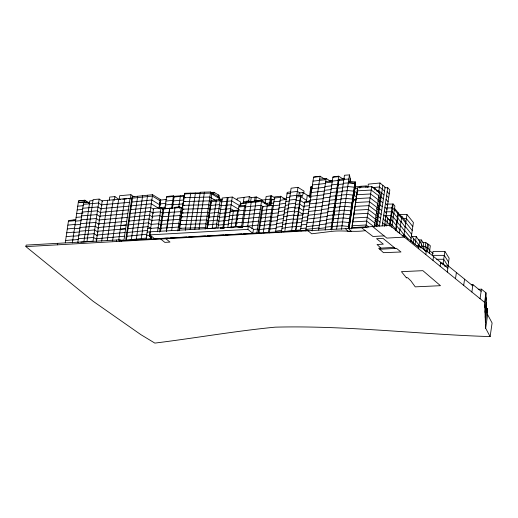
<?xml version="1.0" encoding="UTF-8"?>
<svg xmlns="http://www.w3.org/2000/svg" width="518" height="518" viewBox="0 0 518 518"><rect width="100%" height="100%" fill="white"/><g stroke="black" fill="none" stroke-linecap="round" stroke-linejoin="round"><path stroke-width="0.78" d="M350.187 181.294L350.291 178.794L349.443 174.903L344.47 175.246L336.635 228.962M352.421 205.788L352.784 199.113L346.011 198.413M353.004 201.793L353.367 195.124L346.594 194.418M353.58 197.85L353.943 191.174L347.17 190.469M354.157 193.9L354.519 187.225L347.746 186.525M354.739 189.886L355.108 183.21L348.329 182.511M348.504 181.319L355.283 182.019L354.914 188.694L349.093 228.619M357.245 191.725L357.381 189.53M238.96 227.137L239.478 227.013M485.813 308.463L487.393 308.657L487.639 314.64L492.1 323.005L490.119 336.59C418.492 334.382 346.943 325.336 275.226 327.156C234.919 331.073 195.008 338.125 154.837 343.097L140.909 334.68L93.13 301.275L25.9 246.607L26.12 245.105L119.969 239.834L121.698 241.239M57.498 244.833L57.718 243.331M65.268 242.825L68.518 220.526L75.751 219.82M72.378 242.929L78.529 200.79L84.881 200.22L88.759 202.978M84.797 200.33L84.557 201.988L78.606 202.519L78.853 200.861L84.797 200.33L88.584 203.017M85.936 202.797L84.641 201.884L84.881 200.22M83.871 241.912L89.86 200.854L92.949 200.595M86.959 241.653L93.098 199.585L99.171 199.08L102.519 201.275M99.171 199.08L93.033 241.142L80.814 242.165M96.27 241.66L102.234 200.79L130.07 198.31L131.637 199.424M101.677 241.181L107.64 200.304M109.279 200.11L109.719 197.067L114.899 196.607L119.101 199.605M107.232 240.689L113.196 199.812M114.342 200.414L114.899 196.607M112.568 240.941L118.641 199.326M116.375 241.524L116.595 240.022M118.674 240.397L124.747 198.782M119.755 241.336L119.969 239.834M130.07 198.31L123.996 239.918L120.267 240.255M120.623 199.385L119.127 199.521L119.684 195.713L130.918 194.71L130.361 198.517L128.865 198.653M132.699 196.782L131.993 196.84L125.667 240.197L126.373 240.132L132.699 196.782L152.609 194.716L160.748 199.728L159.427 208.793M131.352 239.62L137.678 196.264M136.331 239.102L142.651 195.746M141.304 238.584L147.63 195.234M152.609 194.716L146.089 239.42L150.362 238.979L150.686 236.791M151.003 237.6L149.469 236.48L153.555 208.501L161.001 207.893L162.982 209.065L163.772 209.019M149.812 234.874L150.265 231.799L248.329 226.295L253.457 229.06L252.823 233.391L154.759 238.895L149.812 234.874L247.876 229.37L252.823 233.391M151.224 239.31L151.657 236.299L149.469 236.48M160.25 199.417L158.922 208.482L151.288 203.788L130.666 205.911M159.227 208.793L160.127 202.616M160.334 201.224L160.496 200.116M157.524 231.747L161.001 207.893M159.615 232.122L162.982 209.065M160.528 231.248L163.817 208.683L181.229 207.53L182.524 208.398M166.349 230.918L169.645 208.34M166.42 231.514L169.826 208.171M165.948 238.131L165.857 238.746L169.969 242.087L164.834 242.379L160.722 239.038L160.813 238.416L168.369 238.021M166.317 208.689L164.802 208.851L166.595 196.529L173.433 195.804L171.639 208.126L167.838 208.527M172.371 208.657L174.165 196.341L173.433 195.804M171.665 230.465L174.954 207.886M178.716 207.362L180.394 195.83M179.448 208.346L179.662 206.87L174.242 207.394M177.829 230.879L181.229 207.53M179.15 230.529L184.583 193.298L200.136 192.877M179.254 230.607L184.583 193.298M185.295 230.361L190.728 193.13M190.112 229.487L195.435 193M194.813 229.364L200.226 192.262L210.593 191.984L219.496 197.364L219.101 200.071M199.003 229.247L204.416 192.152M205.18 229.085L210.593 191.984M211.979 192.813L206.786 228.419L205.4 227.59L179.474 228.289L181.112 228.244M211.396 200.427L207.271 228.729L211.396 200.427L220.279 199.579L221.905 200.699M213.681 194.347L213.979 192.307L210.91 192.476M212.225 228.257L216.356 199.954M218.007 196.963L218.305 194.917L213.979 192.307M218.907 197.753L219.25 195.422L218.305 194.917M220.279 199.579L216.148 227.881L207.977 228.665M220.81 200.447L221.011 199.08L218.628 199.488M217.89 228.224L222.3 198.005L232.265 197.047L240.527 201.955L239.957 205.821L231.701 200.913L221.736 201.871L220.111 200.744L211.279 201.631M222.759 228.529L227.285 197.526M223.601 228.444L228.121 197.442M224.003 235.483L224.087 234.894L216.012 235.347M226.651 235.334L226.761 234.615L225.434 234.686M232.265 197.047L227.823 227.506L235.289 226.787L237.71 210.191L230.245 210.91M231.073 227.195L233.495 210.593M237.05 199.857L237.283 198.258L249.339 196.646L251.198 197.649L256.365 196.963L262.717 200.304M240.715 205.659L241.038 203.444L246.173 202.59M243.201 203.153L244.049 197.352M241.673 226.159L244.697 205.445L238.999 205.989L235.975 226.696L241.673 226.159L242.664 226.625L258.016 225.084M242.664 226.625L246.257 201.994L261.609 200.453L270.066 205.672L271.503 195.804L266.135 196.503L265.106 203.535M248.491 202.447L249.339 196.646M250.57 201.949L251.198 197.649M247.714 226.12L251.308 201.489M247.876 229.37L248.329 226.295M254.48 201.424L255.109 197.131M255.737 201.256L256.365 196.963M251.968 228.846L256.028 201.01M261.609 200.453L256.857 233.068L253.626 233.391M258.113 233.534L262.037 206.643L272.39 205.361L273.284 205.963M258.929 233.443L262.853 206.552M263.274 232.899L267.197 206.009M270.668 195.914L269.231 205.782L270.066 205.672M270.901 205.62L271.775 199.598L274.119 199.307M285.871 199.657L280.737 196.277L274.605 196.892L269.36 232.86L268.466 232.252L272.39 205.361M275.485 232.239L280.737 196.277M281.436 232.09L287.231 192.359L290.566 191.906M291.66 230.575L297.967 187.335L291.103 188.202L284.77 231.637L283.437 231.818M298.795 195.778L299.203 192.987L303.095 192.534L311.091 197.656M295.402 231.578L300.718 195.137L296.756 195.636M310.068 201.275L304.701 201.767L300.595 229.901L295.94 230.335L301.036 195.396L300.718 195.137M303.095 192.534L302.531 196.354L301.036 195.396M303.736 193.143L304.034 191.116L297.967 187.335M301.087 231.157L301.172 230.568M306.339 201.916L307.31 195.234M309.291 196.834L309.499 195.416L310.366 195.331L307.2 195.642M309.408 196.937L310.878 186.849L311.616 186.765L310.029 197.617M305.743 230.918L313.61 176.968L320.098 176.243L324.54 179.073M312.121 230.944L320.098 176.243M318.628 230.05L326.159 178.445L319.671 179.17M325.181 230.05L332.945 176.845L338.727 176.191L342.897 178.943L342.948 178.581L344.418 178.419M330.944 229.545L338.727 176.191M331.565 230.011L338.96 179.338L343.926 178.995M331.934 228.736L332.077 226.476L342.016 225.79L348.795 226.489M332.472 225.065L332.647 222.611L342.586 221.898L349.359 222.598M333.035 221.212L333.204 218.771L338.17 218.428M333.482 218.136L333.819 215.825M333.042 215.151L333.935 215.048L334.382 211.985M333.598 211.325L334.492 211.221L334.939 208.171M334.155 207.511L335.049 207.407L335.386 205.089M334.719 203.652L335.612 203.548L337.671 188.131L342.644 187.788M338.17 185.988L338.798 180.426L343.764 180.076M341.498 229.319L349.443 174.903M349.877 181.643L350.291 178.794M348.264 228.432L355.063 181.837M348.472 228.671L355.283 182.019M348.808 228.503L355.095 185.425M349.035 228.373L354.972 187.658M351.638 228.911L357.705 187.438L371.71 186.648L379.39 192.515L374.365 226.981M352.188 226.379L355.063 206.688M355.29 205.115L357.129 192.515M359.375 188.04L359.602 186.48L360.878 186.266L360.645 187.827M365.948 187.535L366.174 185.968L360.878 186.266M367.851 187.302L368.311 184.136L380.011 183.003L385.12 187.16L379.441 226.068L376.029 223.381M367.126 227.836L365.844 226.858L371.71 186.648M374.805 189.944L375.013 188.546L372.474 187.004M378.645 192.366L380.011 183.003M376.819 226.709L382.834 185.45M382.18 225.861L387.742 187.73L384.751 187.749M384.511 226.321L389.821 189.944L387.742 187.73M387.788 218.097L386.642 225.965L384.88 223.782M391.77 227.402L394.884 206.06L393.214 204.034L392.54 204.047L389.497 224.89L385.45 219.865M389.95 226.424L393.214 204.034M395.454 230.737L398.089 212.652L394.548 208.346M398.355 232.614L396.089 229.882L398.504 213.332L398.089 212.652M399.32 233.32L401.813 216.259L400.226 216.239M403.794 236.234L406.96 214.523L398.925 214.387M402.136 235.917L404.526 235.787L404.331 237.114L386.816 238.092L372.494 226.444L361.758 227.752L25.9 246.607M410.619 241.492L413.39 222.494L406.96 214.523M413.837 238.94L413.209 243.207L410.845 239.957M415.041 244.729L416.232 236.571L411.635 236.538M418.829 246.646L419.619 241.226M418.654 248.757L419.107 245.649L416.718 245.785M420.843 242.994L421.289 239.951L418.123 239.866M425.848 251.185L424.741 250.285L425.867 242.592L422.649 242.631M425.815 254.584L426.385 250.68L424.792 250.77M426.508 250.887L427.518 243.939L425.867 242.592M427.356 251.975L428.483 244.276L427.518 243.939M429.221 253.49L430.341 245.791L428.483 244.276M433.042 253.516L429.157 250.207M432.977 260.405L433.547 256.507M440.145 266.233L440.714 262.328M442.909 264.802L444.865 251.392L433.054 251.385L432.478 255.348L444.282 255.361L448.575 262.16M447.306 272.054L448.206 265.851L445.027 266.032M455.49 278.716L456.397 272.513M463.681 285.373L464.581 279.17M471.866 292.029L472.94 284.647L471.348 284.738M480.05 298.685L481.442 289.154L478.256 289.335M490.119 336.59L485.657 328.224L484.583 302.37L485.975 292.838L481.442 289.154M484.79 307.336L486.182 297.805M484.997 312.302L486.389 302.771M485.204 317.269L486.59 307.737M485.411 322.235L487.393 308.657M485.657 328.224L487.639 314.64M233.158 227.667L232.55 227.402L232.951 227.642M256.112 201.146L265.676 199.618M223.264 228.173L222.345 228.043L222.889 228.16M220.364 228.185L220.862 228.095M353.166 200.453L356.08 199.093M220.778 228.179L221.354 228.173M237.71 227.13L238.526 227.143M246.697 226.625L247.436 226.625M280.141 200.343L286.208 199.365M279.584 204.163L285.651 203.179M279.034 207.958L285.101 206.98M278.477 211.778L284.544 210.794M277.907 215.669L283.974 214.685M277.337 219.548L283.411 218.564M276.741 223.653L282.809 222.675M276.204 227.318L282.271 226.34M275.641 231.216L281.708 230.238M287.024 193.797L290.358 193.337M286.46 197.643L289.795 197.19M285.897 201.521L289.232 201.068M285.334 205.381L288.668 204.921M284.77 209.214L288.105 208.754M284.22 213.021L287.555 212.561M283.663 216.835L286.998 216.375M283.106 220.649L286.441 220.195M282.55 224.469L285.884 224.016M281.993 228.289L285.327 227.829M243.421 201.651L248.711 200.945L249.954 201.612M252.136 201.742L253.697 201.528M265.663 199.715L271.031 199.022L272.39 199.864M265.863 203.438L270.474 202.842L271.833 203.684M290.514 192.256L297.371 191.395L300.071 193.072M162.328 209.026L168.149 208.288M289.944 196.16L296.801 195.299M282.97 198.439L284.473 198.252L286.441 199.579M296.555 197.002L300.518 196.503L306.552 200.427M289.374 200.097L296.231 199.229M296.011 200.725L299.98 200.226L304.739 203.334M288.791 204.06L295.649 203.192M295.461 204.487L299.43 203.988L304.195 207.09M288.222 207.99L295.079 207.129M294.923 208.191L298.886 207.692L303.652 210.8M287.645 211.933L294.502 211.066M294.379 211.927L298.342 211.428L303.108 214.536M287.069 215.876L293.926 215.009M293.835 215.656L302.771 214.983M286.499 219.787L293.356 218.92M293.292 219.367L302.234 218.7M285.923 223.731L292.78 222.863M292.748 223.109L301.683 222.436M285.353 227.648L292.21 226.787M292.204 226.845L301.139 226.178M284.796 231.436L295.94 230.335M271.231 203.334L273.575 203.05M259.654 233.353L261.098 233.171M264.018 232.809L268.466 232.252M166.777 199.372L160.548 200.11L159.427 207.809L165.689 207.071M159.991 203.962L166.246 203.224M338.235 179.578L338.96 179.338M338.073 180.659L338.966 180.562M337.503 184.57L343.194 183.987M336.946 188.371L337.84 188.267M336.396 192.178L342.087 191.589M335.839 195.998L341.53 195.416M335.275 199.838L340.967 199.249M332.478 219.01L333.372 218.907M331.921 222.85L332.809 222.746M331.358 226.716L332.245 226.612M313.571 177.26L320.059 176.534M332.88 177.279L338.662 176.632M313.008 181.112L325.984 179.662M329.293 180.918L332.452 180.568M325.705 181.565L332.368 180.814M332.323 181.106L338.105 180.452M325.524 182.815L332.187 182.064M312.451 184.926L325.427 183.476M331.773 184.9L337.548 184.246M310.748 187.749L311.48 187.665M324.974 186.551L331.643 185.794M311.894 188.733L324.87 187.283M331.209 188.733L336.991 188.079M310.185 191.602L310.917 191.518M324.43 190.313L331.093 189.562M311.344 192.534L324.313 191.084M330.652 192.573L336.428 191.919M323.873 194.114L330.536 193.363M310.794 196.303L323.763 194.852M330.089 196.406L335.871 195.759M323.31 197.973L329.972 197.222M310.237 200.084L323.213 198.634M308.663 200.965L310.832 200.719M329.532 200.252L335.308 199.605M322.746 201.845L329.409 201.088M309.686 203.898L322.656 202.447M328.969 204.092L334.751 203.438M322.183 205.678L328.852 204.927M309.129 207.673L322.105 206.222M328.412 207.906L334.194 207.258M321.626 209.531L328.289 208.78M308.579 211.467L321.555 210.017M327.849 211.771L333.631 211.124M321.063 213.364L327.726 212.613M308.022 215.274L320.998 213.824M327.292 215.617L333.068 214.964M320.506 217.184L327.169 216.427M307.472 219.049L320.448 217.599M326.728 219.47L332.511 218.816M319.956 220.953L326.618 220.202M306.921 222.844L319.891 221.393M326.172 223.277L331.954 222.63M319.405 224.754L326.068 224.003M306.365 226.657L319.334 225.207M305.963 229.409L318.933 227.959M325.608 227.149L331.384 226.502M318.848 228.542L325.511 227.791M261.467 210.522L271.827 209.24L272.714 209.848M260.917 214.303L271.277 213.021L272.164 213.63M260.366 218.097L270.72 216.815L271.613 217.418L277.739 216.802M259.803 221.944L270.156 220.662L271.05 221.27L277.182 220.649M259.24 225.79L269.6 224.508L270.487 225.11L276.618 224.495M258.676 229.681L269.03 228.399L269.923 229.008L276.049 228.393M166.505 197.157L173.342 196.432L174.074 196.963L184.641 196.095M165.935 201.062L172.772 200.336L173.504 200.867L184.071 200M165.371 204.953L172.203 204.228L172.941 204.759L182.783 203.95M147.675 228.516L150.44 228.231M147.397 230.426L126.781 232.556M147.151 232.142L150.11 231.837M146.84 234.233L126.224 236.357M146.62 235.774L150.317 235.386M126.373 240.132L146.283 238.066M274.443 198.005L280.575 197.39M273.886 201.813L280.018 201.198M273.316 205.717L279.448 205.102M260.321 209.304L244.969 210.845L243.978 210.373L238.28 210.917M272.746 209.628L278.878 209.013M259.745 213.248L244.392 214.795L243.402 214.322L237.704 214.866M272.183 213.513L278.308 212.898M259.168 217.184L243.816 218.732L242.825 218.259L237.127 218.803M258.592 221.16L243.24 222.701L242.249 222.228L236.551 222.772M253.399 229.493L257.433 229.085L258.735 229.888M372.416 187.639L379.435 186.959L384.544 191.116M376.534 191.019L378.878 190.792L383.98 194.956M68.408 221.277L75.641 220.577M67.845 225.123L75.078 224.423M67.295 228.937L74.521 228.237M66.725 232.815L73.957 232.109M66.162 236.681L73.394 235.975M65.605 240.514L72.837 239.808M241.038 203.444L261.473 201.418L268.622 205.834M238.856 206.947L244.554 206.404L245.545 206.876L260.904 205.329L263.5 206.935M209.583 213.222L218.415 212.335L220.046 213.461L230.011 212.503M230.121 211.72L237.594 211.007M209.019 217.1L217.851 216.213L219.483 217.34L229.442 216.382M229.545 215.669L237.017 214.951L238.312 215.753M228.975 219.606L236.441 218.894L237.743 219.69M228.878 220.254L218.913 221.212L217.288 220.085L208.456 220.972M207.886 224.864L216.718 223.983L218.35 225.11L228.309 224.152M228.393 223.575L235.865 222.863L237.16 223.666M304.603 202.428L309.971 201.936M304.06 206.177L309.421 205.678M303.516 209.907L308.877 209.408M302.965 213.656L308.333 213.163M302.421 217.392L307.789 216.893M301.877 221.128L307.245 220.629M301.334 224.857L306.695 224.365M300.79 228.574L306.157 228.075M78.283 202.447L84.641 201.884M122.863 199.184L126.612 198.854M87.477 202.551L89.582 202.363M77.739 206.183L83.301 205.691M101.645 204.804L129.481 202.324M77.195 209.919L82.757 209.427M101.088 208.637L128.924 206.158M76.651 213.656L83.003 213.086M100.544 212.38L128.38 209.9M76.107 217.379L81.669 216.887M99.993 216.123L127.829 213.643M75.563 221.121L81.119 220.623M99.443 219.91L127.279 217.43M75.013 224.877L80.575 224.385M98.88 223.77L126.716 221.29M74.456 228.697L80.018 228.205M98.336 227.512L126.172 225.032L120.849 225.505M73.912 232.446L79.468 231.954M97.792 231.248L125.628 228.768L120.299 229.241M73.362 236.195L78.924 235.703M97.242 234.991L125.078 232.511M72.811 239.97L78.373 239.471M96.698 238.707L124.534 236.227M131.792 198.213L152.409 196.089L160.554 201.094M131.222 202.104L151.839 199.98L159.984 204.992M130.109 209.712L150.732 207.589L153.276 209.155M129.558 213.513L150.175 211.389L153.36 213.351M129.008 217.301L149.624 215.177L152.804 217.133M128.445 221.121L149.067 218.997L152.247 220.953M127.894 224.929L148.511 222.805L151.696 224.76M127.337 228.736L147.954 226.612L151.139 228.567M89.659 202.24L83.579 202.745L77.791 242.418L78.529 242.359M83.346 204.319L98.588 203.043L101.942 205.245M82.776 208.242L98.019 206.967L101.373 209.168M82.22 212.056L97.462 210.781L100.816 212.976M81.663 215.883L96.905 214.607L100.259 216.802M81.086 219.807L96.329 218.531L99.683 220.726M80.523 223.685L95.765 222.41L99.119 224.605M79.966 227.493L95.208 226.217L98.562 228.412M79.422 231.222L94.664 229.947L98.019 232.142M78.878 234.965L94.121 233.689L97.475 235.891M78.328 238.72L93.57 237.445L96.924 239.64M174.165 196.341L184.732 195.467M180.769 207.964L182.932 207.789M152.972 212.471L160.425 211.862L162.399 213.034L163.189 212.989M152.422 216.252L159.868 215.65L161.849 216.822L162.639 216.777M151.819 220.383L159.266 219.774L161.247 220.946L162.037 220.901M151.237 224.385L158.683 223.782L160.664 224.954L161.454 224.909M150.647 228.393L158.1 227.784L160.081 228.956L160.865 228.911M186.137 193.79L184.499 193.836L210.425 193.136L219.328 198.517M185.573 197.682L183.935 197.721L209.855 197.021L215.346 200.336M185.01 201.515L183.372 201.56L209.298 200.861L210.684 201.69M184.453 205.329L182.815 205.374L208.741 204.675L210.127 205.504M183.896 209.142L182.265 209.188L208.184 208.489L209.57 209.317M183.346 212.943L181.708 212.982L207.634 212.283L209.019 213.112M182.783 216.796L181.145 216.841L207.071 216.142L208.456 216.971M182.226 220.629L180.588 220.674L206.507 219.969L207.899 220.797M181.663 224.456L180.031 224.501L205.95 223.802L207.336 224.631M354.953 186.83L359.602 186.48M343.868 179.37L348.841 179.027M343.298 183.275L348.271 182.932L354.83 183.456M342.735 187.173L347.701 186.83M342.165 191.077L347.131 190.728M341.589 195.008L346.555 194.658M341.025 198.893L345.992 198.549M340.455 202.765L345.422 202.421M340.41 203.069L335.612 203.548M339.892 206.656L344.858 206.313L351.631 207.012M339.847 206.928L335.049 207.407M339.329 210.509L344.295 210.166L351.075 210.865M339.296 210.742L334.492 211.221M338.759 214.407L343.725 214.064L350.505 214.763M338.733 214.569L333.935 215.048M338.189 218.318L343.156 217.968L349.935 218.674M163.215 212.801L180.633 211.648L181.922 212.516M162.652 216.686L180.063 215.533L181.352 216.394M162.089 220.526L179.506 219.373L180.795 220.241M161.532 224.372L178.943 223.219L180.232 224.087M160.968 228.224L178.38 227.072L180.316 228.373M357.213 190.844L371.212 190.061L378.891 195.927M356.637 194.749L370.642 193.965L378.321 199.831M356.073 198.653L370.079 197.863L377.751 203.729M355.503 202.525L369.509 201.735L377.188 207.601M72.818 220.189L74.566 220.085M354.94 206.404L368.945 205.62L376.625 211.486M354.377 210.25L368.382 209.466L376.062 215.333M353.813 214.115L367.819 213.332L375.498 219.192M353.244 218.013L367.249 217.23L374.928 223.096M223.368 227.92L224.061 227.888M223.951 227.939L224.229 228.27M239.912 227.124L240.546 227.149M352.68 221.905L366.686 221.115L373.724 226.495M352.117 225.77L366.122 224.987L368.68 226.942M351.839 227.642L365.844 226.858M372.494 226.444L390.002 225.466L484.583 302.37M119.839 240.715L158.404 238.552M169.982 237.93L177.253 237.522M179.675 237.386L186.94 236.979M188.558 236.888L195.823 236.48M197.442 236.389L205.516 235.936M207.129 235.845L214.4 235.437M226.742 234.745L233.145 234.389M234.745 234.298L241.945 233.89M243.544 233.799L308.074 230.18L307.99 230.769L311.706 233.793L331.358 231.423C342.663 229.998 353.969 232.433 365.294 230.627L372.973 236.493L384.084 235.871M394.081 247.384L378.664 248.251L383.469 252.674L400.971 251.994L396.458 248.329L379.901 249.255M220.797 228.056L221.432 228.088M391.977 207.899L392.65 207.886L394.321 209.913M391.414 211.752L392.087 211.739L393.758 213.766M389.724 223.375L390.397 223.362L392.061 225.388M242.709 226.832L242.812 227.111M406.267 277.784L407.718 277.758L410.929 280.892L415.229 286.855L440.481 285.69L422.876 270.674L401.437 271.665L406.403 277.784M386.946 204.131L392.54 204.047M386.324 207.983L392.65 207.886M385.826 211.836L392.087 211.739M385.256 215.734L391.524 215.637L393.188 217.664M388.681 219.554L390.954 219.515L392.625 221.542M422.869 246.607L425.284 246.574L429.759 249.773M436.629 259.265L443.712 259.272L448.005 266.071L449.151 258.197L444.865 251.392M440.779 263.215L443.136 263.222L445.286 266.621M403.153 218.531L406.365 218.583L412.801 226.554M239.167 227.072L239.536 227.143M345.435 202.331L352.214 203.037M232.563 227.667L231.883 227.441L232.433 227.739M230.665 227.674L229.979 227.655M244.697 205.445L245.687 205.918M230.853 227.667L229.778 227.648M231.216 227.674L232.045 227.674M242.586 227.169L241.861 226.884L242.411 227.182M221.011 199.08L222.339 199.806M239.4 209.673L231.138 204.765L221.173 205.717L219.548 204.597L210.716 205.478M234.013 210.684L230.575 208.637L220.61 209.589L218.984 208.469L210.153 209.35M240.967 227.162L241.887 227.026L240.702 227.13M231.844 227.661L230.983 227.655M271.503 195.804L274.896 197.902M179.662 206.87L182.09 208.424M366.174 185.968L368.007 187.16M354.577 187.134L357.841 189.251M354.014 191.012L357.278 193.13M353.444 194.93L356.701 197.047M352.868 198.873L354.824 200.142M326.159 178.445L330.898 181.54M130.918 194.71L134.097 196.969M383.411 198.873L379.998 196.186M382.847 202.745L379.435 200.058M382.278 206.65L378.865 203.962M381.708 210.535L378.295 207.847M381.144 214.42L377.732 211.732M380.581 218.272L377.169 215.585M380.011 222.177L376.599 219.49M472.94 284.647L481.131 291.304M448.206 265.851L472.772 285.826M426.385 250.68L447.876 268.156M419.107 245.649L426.269 251.476M404.526 235.787L418.848 247.436M395.312 248.394L382.919 238.312L376.567 238.668L383.307 244.153L377.046 244.502L380.879 248.128M361.758 227.752L365.294 230.627M375.013 188.546L380.626 194.224L376.01 225.874L374.326 224.171M378.328 196.723L380.011 198.426M377.758 200.66L379.441 202.37M377.182 204.584L378.865 206.287M376.605 208.54L378.289 210.243M376.592 213.027L377.719 214.167M376.029 216.906L377.156 218.046M374.902 220.221L376.586 221.924M387.166 191.686L389.238 193.9M386.603 195.526L388.681 197.74M386.033 199.449L388.111 201.664M385.47 203.315L387.548 205.529M384.9 207.226L386.972 209.44M384.33 211.111L386.409 213.325M383.767 214.989L385.845 217.204M383.203 218.849L385.282 221.063M382.634 222.753L384.712 224.967M348.562 228.49L351.288 231.416L348.07 231.436L345.435 228.665M398.504 213.332L401.677 217.159M401.521 218.227L394.392 209.414M400.964 222.041L393.835 213.228M400.401 225.906L393.272 217.094M399.831 229.798L392.702 220.985M392.132 224.896L396.089 229.882M405.795 222.507L412.231 230.478M405.225 226.392L411.661 234.363M404.649 230.348L411.085 238.319M404.079 234.285L408.035 239.193M386.033 215.915L390.08 220.933M401.813 216.259L405.905 221.769M401.612 217.618L405.704 223.129M401.042 221.516L405.134 227.026M400.466 225.453L404.558 230.963M399.896 229.383L403.988 234.9M421.289 239.951L423.743 243.324L423.064 247.973L424.741 250.285M416.232 236.571L421.691 244.082L421.102 248.122L415.643 240.617M421.548 244.878L423.187 247.131M411.467 235.684L415.54 241.291M485.975 292.838L486.797 312.704M311.059 186.881L310.929 187.781L311.965 187.678L312.095 186.778L311.059 186.881"/></g></svg>
